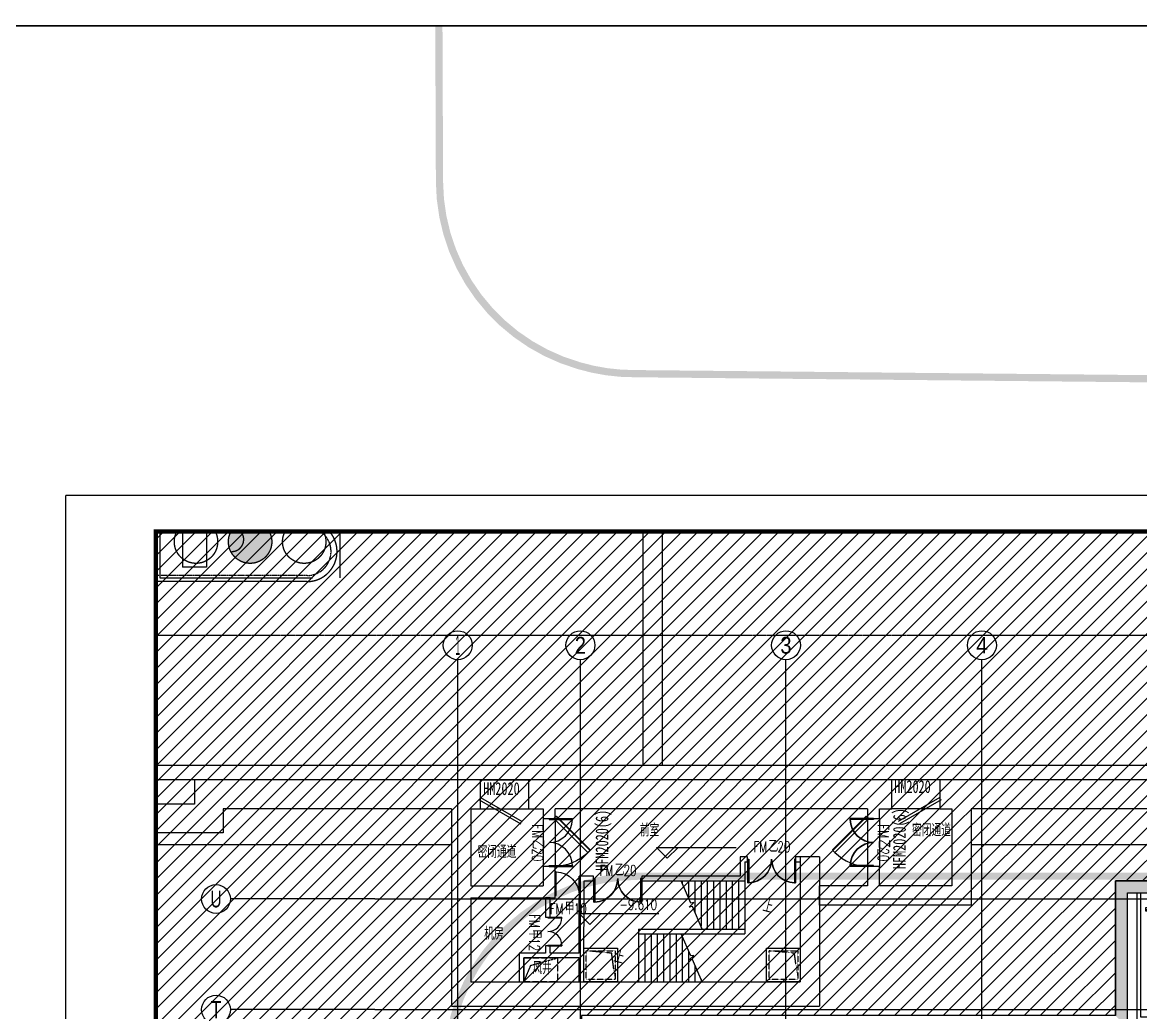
# Model space of a CAD drawing. Extents: x -12047294 to -5625356, y -1456591 to -622873.
# Drawn here: x -5827547 to -5781040, y -664048 to -622873 of the extents above; entities that cross this region are included whole.
import ezdxf
from ezdxf.enums import TextEntityAlignment as Align
from ezdxf.xclip import XClip

# ---------------------------------------------------------------- set-up
doc = ezdxf.new("R2010")
doc.units = 0
doc.header["$LTSCALE"] = 10
doc.header["$MEASUREMENT"] = 0
doc.header["$XCLIPFRAME"] = 2
for name, pattern in [('-2层楼梯$0$__DASH', [0.35, 0.25, -0.1]), ('-2层楼梯$0$DASH', [0.35, 0.25, -0.1]), ('CENTER', [2, 1.25, -0.25, 0.25, -0.25]), ('CONTINOUS', [0]), ('DASH', [0.35, 0.25, -0.1]), ('DASHDOT', [1, 0.5, -0.25, 0, -0.25]), ('DASHED2', [9.525, 6.35, -3.175]), ('DOTE', [2.42, 2, -0.2, 0.02, -0.2])]:
    doc.linetypes.add(name, pattern=pattern)
for name, color, linetype in [('-2层楼梯$0$DIM_ELEV', 3, 'Continuous'), ('-2层楼梯$0$DIM_SYMB', 3, 'Continuous'), ('-2层楼梯$0$F风井', 50, 'Continuous'), ('-2层楼梯$0$PUB_TEXT', 7, 'Continuous'), ('-2层楼梯$0$RFM', 3, 'Continuous'), ('-2层楼梯$0$RFM_TEXT', 7, 'Continuous'), ('-2层楼梯$0$WALL', 4, 'Continuous'), ('-2层楼梯$0$WINDOW', 3, 'Continuous'), ('-2层楼梯$0$WINDOW_TEXT', 7, 'Continuous'), ('-2层楼梯$0$集水井', 5, 'Continuous'), ('A-15-PKNG-普通车位', 162, 'Continuous'), ('A-CENTER-LINE_道路中心线_', 1, 'DOTE'), ('A-COLUMNH', 252, 'Continuous'), ('A-DIMAXIS', 3, 'Continuous'), ('A-STRUCTURE_结构线_', 40, 'CONTINOUS'), ('A-TEXTROOM-报建', 210, 'Continuous'), ('AXIS', 3, 'Continuous'), ('AXIS_TEXT', 7, 'Continuous'), ('A用地红线', 10, 'Continuous'), ('DIM', 1, 'Continuous'), ('DOTE', 9, 'DOTE'), ('f3-负三层隧道', 8, 'Continuous'), ('JXD', 3, 'Continuous'), ('PS-排水', 140, 'Continuous'), ('PUB_HATCH', 252, 'Continuous'), ('STAIR', 5, 'Continuous'), ('WALL-外', 1, 'Continuous'), ('人行道车行道边线', 4, 'Continuous'), ('共享通道', 4, 'Continuous'), ('图框', 7, 'Continuous'), ('新块1$0$COLUMN', 2, 'Continuous'), ('新块1$0$PUB_HATCH', 8, 'Continuous'), ('负三层隧道', 109, 'Continuous')]:
    doc.layers.add(name, color=color, linetype=linetype)
doc.styles.add('-2层楼梯$0$_TCH_DIM', font='SIMPLEX', dxfattribs={"bigfont": 'GBCBIG'})
doc.styles.add('-2层楼梯$0$_TCH_WINDOW', font='SIMPLEX', dxfattribs={"height": 3.5, "bigfont": 'GBCBIG'})
doc.styles.add('-2层楼梯$0$HZ', font='txt.shx', dxfattribs={"width": 0.7, "bigfont": 'hztxt.shx'})
doc.styles.add('-2层楼梯$0$宋体_0_7', font='', dxfattribs={"width": 0.7})
doc.styles.add('_TCH_AXIS', font='tjromand.shx', dxfattribs={"bigfont": 'tjhts.shx'})
doc.styles.add('COMPLEX', font='COMPLEX')
doc.styles.add('TKZ1_tjhts.shx', font='tjromant.shx', dxfattribs={"bigfont": 'tjhts.shx'})
doc.styles.get('-2层楼梯$0$宋体_0_7').set_extended_font_data('SimSun')

# ---------------------------------------------------------------- blocks, each defined once
blk = doc.blocks.new('car-0')
for p, q in [((0, -5300, -100), (0, 0, -100)), ((0, 0, -100), (2400, 0, -100)), ((2400, 0, -100), (2400, -5300, -100)), ((150, 0, -100), (150, -5150, -100)), ((2250, -5150, -100), (2250, 0, -100)), ((360, -750, -100), (360, -600, -100)), ((360, -600, -100), (1025, -600, -100)), ((1025, -700, -100), (360, -700, -100)), ((1025, -750, -100), (360, -750, -100)), ((1025, -600, -100), (1025, -750, -100)), ((2041, -600, -100), (1376, -600, -100)), ((1376, -600, -100), (1376, -750, -100)), ((1376, -700, -100), (2041, -700, -100)), ((1376, -750, -100), (2041, -750, -100)), ((2041, -750, -100), (2041, -600, -100)), ((875, -5000, -100), (875, -5300, -100)), ((1525, -5000, -100), (875, -5000, -100)), ((1525, -5300, -100), (1525, -5000, -100)), ((2400, -5300, -100), (0, -5300, -100)), ((150, -5150, -100), (775, -5150, -100)), ((775, -5150, -100), (775, -5300, -100)), ((875, -5300, -100), (1525, -5300, -100)), ((1625, -5300, -100), (1625, -5150, -100)), ((1625, -5150, -100), (2250, -5150, -100))]:
    blk.add_line(p, q)
blk = doc.blocks.new('dFASDWA$Wfdf3')
at = {"layer": 'A-15-PKNG-普通车位'}
blk.add_blockref('car-0', (2106511, 76300, 100), dxfattribs=at)
blk = doc.blocks.new('fdfADQW$#fdF3R')
at = {"layer": 'A-COLUMNH'}
blk.add_hatch(color=256, dxfattribs=at).paths.add_polyline_path([(10143156, -2079809), (10143656, -2080309), (10143656, -2074709), (10143156, -2074209)])
at = {"layer": 'PUB_HATCH'}
blk.add_hatch(color=256, dxfattribs=at).paths.add_polyline_path([(10143156, -2074209), (10143656, -2074709), (10182015, -2074709), (10182091, -2074209)])
at = {"layer": 'WALL-外'}
for p, q in [((10143156, -2074209), (10182091, -2074209)), ((10143156, -2079809), (10143156, -2074209)), ((10143656, -2074709), (10182015, -2074709)), ((10143656, -2080309), (10143656, -2074709))]:
    blk.add_line(p, q, dxfattribs=at)
blk = doc.blocks.new('-2层楼梯$0$$DORLIB2D$00000182')
at = {"color": 0}
for p, q in [((-0.527, 0.113), (0.339, 0.613)), ((-0.5, 0.067), (0.366, 0.567))]:
    blk.add_line(p, q, dxfattribs=at)
blk = doc.blocks.new('-2层楼梯$0$$DORLIB2D$00000084')
for p, q in [((-0.207, 0.807), (-0.16, 0.854)), ((0.5, 0.1), (-0.207, 0.807)), ((0.5, 0.1), (0.547, 0.147))]:
    blk.add_line(p, q)
at = {"const_width": 0.0333}
blk.add_lwpolyline([(0.547, 0.147), (-0.16, 0.854)], dxfattribs=at)
blk.add_arc((0.5, 0.1), 1, 135, 180)
blk = doc.blocks.new('-2层楼梯$0$集水井2')
at = {"layer": '-2层楼梯$0$集水井'}
blk.add_lwpolyline([(1257447, 448807), (1257447, 447407), (1258847, 447407), (1258847, 448807)], close=True, dxfattribs=at)
at = {"layer": '-2层楼梯$0$集水井', "linetype": '-2层楼梯$0$DASH'}
for points in [[(1257547, 448707), (1257547, 447507), (1258747, 447507), (1258747, 448707), (1257547, 448707)], [(1257547, 447507), (1257692, 448603), (1258747, 448707)]]:
    blk.add_lwpolyline(points, dxfattribs=at)
blk = doc.blocks.new('-2层楼梯$0$$DORLIB2D$00000002')
for p, q in [((-0.5, 0), (-0.5, 0.4875)), ((-0.475, 0.4875), (-0.5, 0.4875)), ((-0.475, 0), (-0.475, 0.4875)), ((0.475, 0), (0.475, 0.4875)), ((0.475, 0.4875), (0.5, 0.4875)), ((0.5, 0), (0.5, 0.4875)), ((-0.5, 0), (-0.475, 0)), ((0.5, 0), (0.475, 0))]:
    blk.add_line(p, q)
for centre, start, end in [((-0.4875, 0), 0, 88.53072), ((0.4875, 0), 91.46928, 180)]:
    blk.add_arc(centre, 0.4875, start, end)
blk = doc.blocks.new('CT1_8')
at = {"layer": 'f3-负三层隧道', "linetype": 'DASHED2', "ltscale": 0.1}
blk.add_lwpolyline([(-4.006, -0.515), (3.256, -2.389), (4.006, 0.515), (-3.256, 2.389)], close=True, dxfattribs=at)
for centre in [(-2.179, 0.562), (2.179, -0.562)]:
    blk.add_circle(centre, 0.9, dxfattribs=at)
blk = doc.blocks.new('新块1$0$_YZH')
blk.add_circle((0, 0), 0.5)
at = {"layer": '新块1$0$PUB_HATCH', "const_width": 0.5}
blk.add_lwpolyline([(-0.25, 0, 1), (0.25, 0, 1)], format="xyb", close=True, dxfattribs=at)
blk = doc.blocks.new('-2层楼梯$0$$DORLIB2D$00000001')
for p, q in [((0.45, 0.975), (0.5, 0.975)), ((0.45, 0), (0.45, 0.975)), ((0.5, 0), (0.5, 0.975)), ((0.5, 0), (0.45, 0))]:
    blk.add_line(p, q)
blk.add_arc((0.475, 0), 0.975, 91.4693, 180)
blk = doc.blocks.new('FDFe23wdwd3234')
at = {"layer": '-2层楼梯$0$DIM_ELEV', "color": 156}
for p, q in [((-10838.904, 95744.731), (-11288.904, 96194.731)), ((-11288.904, 96194.731), (-7975.404, 96194.731)), ((-10838.904, 95744.731), (-10388.904, 96194.731)), ((-14055.396, 92992.548), (-14505.396, 93442.548)), ((-14505.396, 93442.548), (-11191.896, 93442.548)), ((-14055.396, 92992.547), (-14505.396, 93442.547)), ((-14505.396, 93442.547), (-11191.896, 93442.547)), ((-14055.396, 92992.548), (-13605.396, 93442.548)), ((-14055.396, 92992.547), (-13605.396, 93442.547))]:
    blk.add_line(p, q, dxfattribs=at)
at = {"layer": '-2层楼梯$0$DIM_SYMB', "color": 156}
for points in [[(-6995.625, 93799.361, 0, 0, 0), (-8963.162, 93799.361, 120, 0, 0), (-9413.162, 93799.361, 0, 0, 0)], [(-6995.625, 93799.361, 0, 0, 0), (-8963.162, 93799.361, 120, 0, 0), (-9413.162, 93799.361, 0, 0, 0)], [(-12513.162, 91599.361, 0, 0, 0), (-10983.161, 91599.361, 120, 0, 0), (-10533.161, 91599.361, 0, 0, 0)], [(-12513.162, 91599.361, 0, 0, 0), (-10983.162, 91599.361, 120, 0, 0), (-10533.162, 91599.361, 0, 0, 0)]]:
    blk.add_lwpolyline(points, format="xyseb", dxfattribs=at)
at = {"layer": '-2层楼梯$0$F风井', "color": 156, "linetype": '-2层楼梯$0$__DASH'}
for points in [[(-16800.989, 90599.198), (-16800.989, 91599.198), (-15400.4, 91598.852), (-15401.76, 90599.529)], [(-16800.989, 90599.198), (-16800.989, 91599.198), (-15400.401, 91598.852), (-15401.76, 90599.529)]]:
    blk.add_lwpolyline(points, close=True, dxfattribs=at)
for points in [[(-16800.989, 90599.198), (-16508.681, 91291.519), (-15400.4, 91598.852)], [(-16800.989, 90599.198), (-16508.681, 91291.52), (-15400.401, 91598.852)]]:
    blk.add_lwpolyline(points, dxfattribs=at)
at = {"layer": '-2层楼梯$0$RFM', "color": 156}
for p, q in [((-18603.089, 98999.637), (-16603.089, 98999.64)), ((-18603.088, 98999.638), (-16603.088, 98999.64)), ((497.647, 98999.655), (-1502.353, 98999.657)), ((497.647, 98999.655), (-1502.353, 98999.657)), ((-18603.087, 97799.637), (-16603.087, 97799.64)), ((-18603.087, 97799.638), (-16603.087, 97799.64)), ((497.646, 97799.655), (-1502.354, 97799.657)), ((497.646, 97799.655), (-1502.354, 97799.657)), ((-16003.087, 97399.672), (-16003.087, 95399.672)), ((-16003.087, 97399.671), (-16003.087, 95399.671)), ((-15503.087, 97399.672), (-15503.087, 95399.672)), ((-15503.087, 97399.671), (-15503.087, 95399.671)), ((-2503.553, 97399.658), (-2503.553, 95399.658)), ((-2503.553, 97399.658), (-2503.553, 95399.658)), ((-2003.553, 97399.658), (-2003.553, 95399.658)), ((-2003.553, 97399.658), (-2003.553, 95399.658))]:
    blk.add_line(p, q, dxfattribs=at)
at = {"layer": '-2层楼梯$0$WALL', "color": 156}
for p, q in [((-18603.087, 97799.637), (-18603.089, 98999.637)), ((-18603.087, 97799.638), (-18603.088, 98999.638)), ((-16603.088, 98999.64), (-16603.087, 97799.64)), ((-16603.088, 98999.64), (-16603.087, 97799.64)), ((-1502.354, 97799.657), (-1502.353, 98999.657)), ((-1502.354, 97799.657), (-1502.353, 98999.657)), ((497.647, 98999.655), (497.646, 97799.655)), ((497.647, 98999.655), (497.646, 97799.655)), ((-19803.082, 97799.64), (-19803.088, 89599.389)), ((-19803.082, 97799.64), (-19803.088, 89599.39)), ((-19803.087, 97799.637), (-19803.087, 94099.637)), ((-19803.087, 97799.636), (-19803.087, 94099.636)), ((-19003.087, 97799.638), (-19003.087, 94599.638)), ((-19003.087, 97799.638), (-18603.087, 97799.638)), ((-19003.087, 97799.637), (-19003.087, 94599.637)), ((-19003.087, 97799.637), (-18603.087, 97799.637)), ((-19003.082, 97799.64), (-19003.084, 94599.638)), ((-19003.082, 97799.639), (-19003.084, 94599.637)), ((-16603.087, 97799.64), (-16003.087, 97799.641)), ((-16603.087, 97799.64), (-16003.087, 97799.64)), ((-16003.087, 97799.641), (-16003.087, 97399.672)), ((-16003.087, 97799.64), (-16003.087, 97399.671)), ((-2503.553, 97799.655), (-15503.087, 97799.669)), ((-15503.087, 97399.672), (-15503.087, 97799.669)), ((-15503.087, 97399.671), (-15503.087, 97799.668)), ((-2503.553, 97799.655), (-15503.087, 97799.668)), ((-2503.553, 97799.655), (-2503.553, 97399.658)), ((-2503.553, 97799.655), (-2503.553, 97399.658)), ((-2003.553, 97799.657), (-1502.354, 97799.657)), ((-2003.553, 97399.658), (-2003.553, 97799.657)), ((-2003.553, 97399.658), (-2003.553, 97799.657)), ((-2003.553, 97799.657), (-1502.354, 97799.657)), ((497.646, 97799.655), (996.447, 97799.654)), ((497.646, 97799.655), (996.447, 97799.654)), ((996.447, 97799.654), (996.447, 94599.654)), ((996.447, 97799.654), (996.447, 94599.654)), ((1796.447, 97799.654), (1796.447, 93799.654)), ((1796.447, 97799.654), (1796.447, 93799.654)), ((-16003.087, 97399.672), (-15503.087, 97399.672)), ((-16003.087, 97399.671), (-15503.087, 97399.671)), ((-2503.553, 97399.658), (-2003.553, 97399.658)), ((-2503.553, 97399.658), (-2003.553, 97399.658)), ((-15503.087, 95399.672), (-16003.087, 95399.672)), ((-16003.087, 95399.672), (-16003.087, 94599.641)), ((-15503.087, 95399.671), (-16003.087, 95399.671)), ((-16003.087, 95399.671), (-16003.087, 94599.64)), ((-15503.087, 94099.641), (-15503.087, 95399.672)), ((-15503.087, 94099.641), (-15503.087, 95399.671)), ((-7810.551, 95799.659), (-7810.552, 94999.361)), ((-7810.551, 95799.659), (-7810.552, 94999.361)), ((-7499.342, 95799.659), (-7810.551, 95799.659)), ((-7499.342, 95799.659), (-7810.551, 95799.659)), ((-7610.551, 95599.659), (-7610.552, 94799.361)), ((-7610.551, 95599.659), (-7610.552, 94799.361)), ((-7610.551, 95599.659), (-7499.342, 95599.659)), ((-7610.551, 95599.659), (-7499.342, 95599.659)), ((-7499.342, 95599.659), (-7499.342, 95799.659)), ((-7499.342, 95599.659), (-7499.342, 95799.659)), ((-5303.069, 95799.659), (-5499.342, 95799.659)), ((-5499.342, 95799.659), (-5499.342, 95599.659)), ((-5303.069, 95799.659), (-5499.342, 95799.659)), ((-5499.342, 95799.659), (-5499.342, 95599.659)), ((-5499.342, 95599.659), (-5303.069, 95599.659)), ((-5499.342, 95599.659), (-5303.069, 95599.659)), ((-5303.069, 95799.659), (-5303.069, 95699.659)), ((-4503.069, 95799.659), (-5303.069, 95799.659)), ((-5303.069, 95799.659), (-5303.069, 95699.659)), ((-4503.069, 95799.659), (-5303.069, 95799.659)), ((-5303.069, 95699.659), (-5303.066, 90599.361)), ((-5303.069, 95699.659), (-5303.066, 90599.361)), ((-4503.069, 95799.659), (-4503.069, 95699.659)), ((-4503.069, 95799.659), (-4503.069, 95699.659)), ((-4503.069, 95699.659), (-4503.066, 89599.389)), ((-4503.069, 95699.659), (-4503.066, 89599.39)), ((-2003.553, 95399.658), (-2503.553, 95399.658)), ((-2503.553, 95399.658), (-2503.553, 94599.655)), ((-2003.553, 95399.658), (-2503.553, 95399.658)), ((-2503.553, 95399.658), (-2503.553, 94599.656)), ((-2003.553, 94599.655), (-2003.553, 95399.658)), ((-2003.553, 94599.655), (-2003.553, 95399.658)), ((-14498.929, 94299.642), (-14498.549, 94999.361)), ((-14498.929, 94299.643), (-14498.549, 94999.361)), ((-13899.33, 94999.361), (-14498.549, 94999.361)), ((-13899.33, 94999.361), (-14498.549, 94999.361)), ((-13899.33, 94799.361), (-13899.33, 94999.361)), ((-13899.33, 94799.361), (-13899.33, 94999.361)), ((-7810.552, 94999.361), (-11899.33, 94999.361)), ((-11899.33, 94999.361), (-11899.33, 94799.361)), ((-7810.552, 94999.361), (-11899.33, 94999.361)), ((-11899.33, 94999.361), (-11899.33, 94799.361)), ((-19003.087, 94599.638), (-16003.087, 94599.641)), ((-19003.087, 94599.637), (-16003.087, 94599.64)), ((-14298.983, 94199.588), (-14298.658, 94799.361)), ((-14298.983, 94199.589), (-14298.658, 94799.361)), ((-14298.658, 94799.361), (-13899.33, 94799.361)), ((-14298.658, 94799.361), (-13899.33, 94799.361)), ((-11899.33, 94799.361), (-7610.552, 94799.361)), ((-11899.33, 94799.361), (-7610.552, 94799.361)), ((-2503.553, 94599.656), (-4503.073, 94599.657)), ((-4503.073, 93799.657), (-4503.073, 94599.657)), ((-2503.553, 94599.655), (-4503.073, 94599.656)), ((-4503.073, 93799.656), (-4503.073, 94599.656)), ((996.447, 94599.654), (-2003.553, 94599.655)), ((996.447, 94599.654), (-2003.553, 94599.655)), ((-19003.085, 94099.638), (-19003.087, 90599.39)), ((-19003.085, 94099.637), (-19003.087, 90599.389)), ((-19003.085, 94099.637), (-15503.087, 94099.641)), ((-19003.085, 94099.638), (-15503.087, 94099.641)), ((-15900.013, 94099.643), (-15900.013, 93299.375)), ((-15700.013, 94099.643), (-15900.013, 94099.643)), ((-15900.013, 94099.642), (-15900.013, 93299.375)), ((-15700.013, 94099.642), (-15900.013, 94099.642)), ((-15803.083, 94099.643), (-15501.06, 94099.643)), ((-15803.083, 94099.642), (-15501.06, 94099.642)), ((-15700.013, 93299.375), (-15700.013, 94099.643)), ((-15700.013, 93299.375), (-15700.013, 94099.642)), ((-15501.06, 94099.643), (-15501.06, 94299.643)), ((-15501.06, 94099.642), (-15501.06, 94299.642)), ((-14498.929, 94299.643), (-14501.06, 94299.643)), ((-14501.06, 94299.643), (-14501.06, 94099.643)), ((-14498.929, 94299.642), (-14501.06, 94299.642)), ((-14501.06, 94299.642), (-14501.06, 94099.642)), ((-14501.06, 94099.643), (-14499.037, 94099.643)), ((-14501.06, 94099.642), (-14499.037, 94099.642)), ((-14500.284, 91798.809), (-14499.037, 94099.643)), ((-14500.284, 91798.809), (-14499.037, 94099.642)), ((-14300.393, 91598.755), (-14298.983, 94199.589)), ((-14300.393, 91598.755), (-14298.983, 94199.588)), ((-2503.554, 93799.656), (-4503.073, 93799.657)), ((-2503.554, 93799.655), (-4503.073, 93799.656)), ((1796.447, 93799.654), (-2503.553, 93799.656)), ((1796.447, 93799.654), (-2503.553, 93799.655)), ((-15900.013, 93299.375), (-15700.013, 93299.375)), ((-15900.013, 93299.375), (-15700.013, 93299.375)), ((-12030.453, 92799.105), (-12030.552, 92599.105)), ((-12030.453, 92799.105), (-12030.552, 92599.106)), ((-12030.552, 92599.106), (-7610.552, 92596.922)), ((-12030.552, 92599.105), (-7610.552, 92596.922)), ((-12030.453, 92799.105), (-7610.453, 92796.922)), ((-12030.453, 92799.105), (-7610.453, 92796.922)), ((-7610.453, 92796.922), (-7610.552, 92596.922)), ((-7610.453, 92796.922), (-7610.552, 92596.922)), ((-15700.013, 92099.375), (-15900.013, 92099.375)), ((-15900.013, 92099.375), (-15900.013, 91798.809)), ((-15700.013, 92099.375), (-15900.013, 92099.375)), ((-15900.013, 92099.375), (-15900.013, 91798.809)), ((-15700.013, 91798.809), (-15700.013, 92099.375)), ((-15700.013, 91798.809), (-15700.013, 92099.375)), ((-17000.989, 91798.809), (-17000.989, 90599.389)), ((-15900.013, 91798.809), (-17000.989, 91798.809)), ((-17000.989, 91798.809), (-17000.989, 90599.39)), ((-15900.013, 91798.809), (-17000.989, 91798.809)), ((-14500.284, 91798.809), (-15700.013, 91798.809)), ((-14500.284, 91798.809), (-15700.013, 91798.809)), ((-16800.989, 90599.198), (-16800.989, 91598.809)), ((-16800.989, 91598.809), (-16800.989, 90599.389)), ((-15700.013, 91598.809), (-16800.989, 91598.809)), ((-16800.989, 90599.198), (-16800.989, 91598.809)), ((-16800.989, 91598.809), (-16800.989, 90599.39)), ((-15700.013, 91598.809), (-16800.989, 91598.809)), ((-14500.393, 91598.809), (-15700.013, 91598.809)), ((-14500.393, 91598.809), (-15700.013, 91598.809)), ((-14500.935, 90599.361), (-14500.393, 91598.809)), ((-14500.934, 90599.361), (-14500.393, 91598.809)), ((-14300.935, 90599.361), (-14300.393, 91598.755)), ((-14300.934, 90599.361), (-14300.393, 91598.755)), ((-19003.087, 90599.39), (-16800.989, 90599.39)), ((-19003.087, 90599.389), (-16800.989, 90599.389)), ((-16800.989, 90599.39), (-5303.066, 90599.39)), ((-16800.989, 90599.389), (-5303.066, 90599.389)), ((-14700.989, 90599.361), (-14500.934, 90599.361)), ((-14700.989, 90599.361), (-14500.935, 90599.361)), ((-14300.935, 90599.361), (-5303.066, 90599.361)), ((-14300.934, 90599.361), (-5303.066, 90599.361)), ((-19803.088, 89599.39), (-16800.989, 89599.39)), ((-19803.088, 89599.389), (-16800.989, 89599.389)), ((-16800.989, 89599.39), (-4503.066, 89599.39)), ((-16800.989, 89599.389), (-4503.066, 89599.389))]:
    blk.add_line(p, q, dxfattribs=at)
at = {"color": 156}
for p, q in [((-18656.421, 98173.929), (-16924.369, 97173.93)), ((-18603.088, 98266.305), (-16871.036, 97266.307)), ((497.647, 98266.322), (-1234.405, 97266.323)), ((550.98, 98173.946), (-1181.072, 97173.947)), ((-15753.083, 97399.674), (-14778.083, 97399.674)), ((-15753.083, 97399.674), (-15753.083, 97349.674)), ((-15753.083, 97349.674), (-14778.083, 97349.674)), ((-15553.087, 97399.672), (-15458.806, 97493.953)), ((-15553.087, 97399.672), (-14138.874, 95985.459)), ((-15458.806, 97493.953), (-14044.593, 96079.739)), ((-14778.083, 97349.674), (-14778.083, 97399.674)), ((-2547.834, 97493.939), (-3962.048, 96079.725)), ((-2453.553, 97399.658), (-3867.767, 95985.444)), ((-2253.549, 97399.66), (-3228.549, 97399.66)), ((-3228.549, 97349.66), (-3228.549, 97399.66)), ((-2253.549, 97349.66), (-3228.549, 97349.66)), ((-2453.553, 97399.658), (-2547.834, 97493.939)), ((-2253.549, 97399.66), (-2253.549, 97349.66)), ((-14138.874, 95985.459), (-14044.593, 96079.739)), ((-3867.767, 95985.444), (-3962.048, 96079.725)), ((-15753.083, 95449.674), (-14778.083, 95449.674)), ((-15753.083, 95399.674), (-15753.083, 95449.674)), ((-15753.083, 95399.674), (-14778.083, 95399.674)), ((-14778.083, 95449.674), (-14778.083, 95399.674)), ((-7499.342, 95699.659), (-7499.342, 94724.659)), ((-7499.342, 95699.659), (-7449.342, 95699.659)), ((-7449.342, 95699.659), (-7449.342, 94724.659)), ((-5549.342, 95699.659), (-5549.342, 94724.659)), ((-5499.342, 95699.659), (-5549.342, 95699.659)), ((-5499.342, 95699.659), (-5499.342, 94724.659)), ((-2253.549, 95449.66), (-3228.549, 95449.66)), ((-3228.549, 95449.66), (-3228.549, 95399.66)), ((-2253.549, 95399.66), (-3228.549, 95399.66)), ((-2253.549, 95399.66), (-2253.549, 95449.66)), ((-7449.342, 94724.659), (-7499.342, 94724.659)), ((-5549.342, 94724.659), (-5499.342, 94724.659)), ((-15800.013, 93299.375), (-15215.013, 93299.375)), ((-15800.013, 93299.375), (-15800.013, 93269.375)), ((-15800.013, 93269.375), (-15215.013, 93269.375)), ((-15215.013, 93269.375), (-15215.013, 93299.375)), ((-15800.013, 92129.375), (-15215.013, 92129.375)), ((-15800.013, 92099.375), (-15800.013, 92129.375)), ((-15800.013, 92099.375), (-15215.013, 92099.375)), ((-15215.013, 92129.375), (-15215.013, 92099.375))]:
    blk.add_line(p, q, dxfattribs=at)
at = {"color": 156, "extrusion": (0, 0, -1)}
for p, q in [((-15451.06, 95174.643), (-15501.06, 95174.643)), ((-15501.06, 94199.643), (-15501.06, 95174.643)), ((-15451.06, 94199.643), (-15451.06, 95174.643)), ((-13899.33, 94899.361), (-13899.33, 93924.361)), ((-13899.33, 94899.361), (-13849.33, 94899.361)), ((-13849.33, 94899.361), (-13849.33, 93924.361)), ((-11949.33, 94899.361), (-11949.33, 93924.361)), ((-11899.33, 94899.361), (-11949.33, 94899.361)), ((-11899.33, 94899.361), (-11899.33, 93924.361)), ((-15501.06, 94199.643), (-15451.06, 94199.643)), ((-13849.33, 93924.361), (-13899.33, 93924.361)), ((-11949.33, 93924.361), (-11899.33, 93924.361))]:
    blk.add_line(p, q, dxfattribs=at)
at = {"color": 156}
for centre, radius, start, end in [((-15753.083, 97374.674), 975, 270, 358.5307163), ((-2253.549, 97374.66), 975, 181.4692839, 270), ((-15753.083, 95424.674), 975, 1.4692834, 90), ((-2253.549, 95424.66), 975, 90, 178.5307167), ((-7474.342, 95699.659), 975, 271.4692837, 0.0000005), ((-5524.342, 95699.659), 975, 180.0000004, 268.5307171), ((-15800.013, 93284.375), 585, 270, 358.5307167), ((-15800.013, 92114.375), 585, 1.4692839, 90)]:
    blk.add_arc(centre, radius, start, end, dxfattribs=at)
at = {"color": 156, "extrusion": (0, 0, -1)}
for centre, start, end in [((15476.06, 94199.643), 91.4692829, 179.9999992), ((13874.33, 94899.361), 179.9999997, 268.5307163), ((11924.33, 94899.361), 271.4692829, 359.9999997)]:
    blk.add_arc(centre, 975, start, end, dxfattribs=at)
blk.add_ellipse((-15553.087, 97399.672), major_axis=(-1414.214, 1414.214), ratio=1, start_param=3.141592616, end_param=3.92699078, dxfattribs=at)
at = {"color": 156}
blk.add_ellipse((-2453.553, 97399.658), major_axis=(1414.214, 1414.214), ratio=1, start_param=3.141592616, end_param=3.92699078, dxfattribs=at)
at = {"layer": 'A-CENTER-LINE_道路中心线_', "color": 156, "ltscale": 5}
blk.add_line((29591.084, 104999.847), (-37430.166, 104999.847), dxfattribs=at)
at = {"layer": 'A-STRUCTURE_结构线_', "color": 156}
blk.add_lwpolyline([(29590.092, 98999.847), (-37430.166, 98999.847)], dxfattribs=at)
at = {"layer": 'AXIS', "color": 156, "linetype": 'CENTER', "ltscale": 0.1}
blk.add_line((29591.122, 104999.878), (-60901.965, 104999.875), dxfattribs=at)
at = {"layer": 'JXD', "color": 156}
for points in [[(29592.081, 110749.877), (-10750.682, 110749.877, -0.001207735), (-10850.682, 110750.119, -0.079943494)], [(29592.08, 110749.878), (-10750.682, 110749.877, -0.001207735), (-10850.682, 110750.118, -0.079943494)]]:
    blk.add_lwpolyline(points, format="xyb", dxfattribs=at)
at = {"layer": 'PS-排水', "color": 156, "linetype": 'DASHED2', "ltscale": 0.1}
for p, q in [((-11850.682, 110950.121), (-11850.682, 99599.877)), ((-11050.682, 110950.121), (-11050.682, 99599.877))]:
    blk.add_line(p, q, dxfattribs=at)
at = {"layer": 'PS-排水', "color": 156}
for points in [[(29590.131, 99599.877), (-95652.02, 99599.877)], [(29590.131, 99599.878), (-60901.965, 99599.875)]]:
    blk.add_lwpolyline(points, dxfattribs=at)
at = {"layer": 'STAIR', "color": 156}
for p, q in [((-10262.663, 94799.603), (-7610.663, 94799.603)), ((-10262.663, 94799.603), (-7610.663, 94799.603)), ((-9856.982, 93881.772), (-10262.663, 94799.603)), ((-9856.982, 93881.772), (-10262.663, 94799.603)), ((-10210.663, 94799.603), (-10210.663, 94681.956)), ((-10210.663, 94799.603), (-10210.663, 94681.956)), ((-9950.663, 94799.603), (-9950.663, 94093.721)), ((-9950.663, 94799.603), (-9950.663, 94093.721)), ((-9690.663, 94799.603), (-9690.663, 93505.485)), ((-9690.663, 94799.603), (-9690.663, 93505.486)), ((-9430.663, 94799.603), (-9430.663, 92917.25)), ((-9430.663, 94799.603), (-9430.663, 92917.251)), ((-9170.663, 94799.603), (-9170.663, 92799.604)), ((-9170.663, 94799.603), (-9170.663, 92799.603)), ((-8910.663, 94799.603), (-8910.663, 92799.604)), ((-8910.663, 94799.603), (-8910.663, 92799.603)), ((-8650.663, 94799.603), (-8650.663, 92799.604)), ((-8650.663, 94799.603), (-8650.663, 92799.603)), ((-8390.663, 94799.603), (-8390.663, 92799.604)), ((-8390.663, 94799.603), (-8390.663, 92799.603)), ((-8130.663, 94799.603), (-8130.663, 92799.604)), ((-8130.663, 94799.603), (-8130.663, 92799.603)), ((-7870.663, 94799.603), (-7870.663, 92799.604)), ((-7870.663, 94799.603), (-7870.663, 92799.603)), ((-7610.663, 94799.603), (-7610.663, 92799.604)), ((-7610.663, 94799.603), (-7610.663, 92799.603)), ((-9925.807, 93714.928), (-9731.821, 93901.25)), ((-9925.807, 93714.929), (-9731.821, 93901.25)), ((-9792.412, 93735.687), (-9925.807, 93714.928)), ((-9792.412, 93735.687), (-9925.807, 93714.929)), ((-9731.821, 93901.25), (-9856.982, 93881.772)), ((-9731.821, 93901.25), (-9856.982, 93881.772)), ((-9378.663, 92799.603), (-9792.412, 93735.687)), ((-9378.663, 92799.604), (-9792.412, 93735.687)), ((-12030.663, 92599.603), (-10262.663, 92599.603)), ((-12030.663, 92599.603), (-12030.663, 90599.603)), ((-12030.663, 92599.603), (-10262.663, 92599.603)), ((-12030.663, 92599.603), (-12030.663, 90599.603)), ((-11770.663, 92599.603), (-11770.663, 90599.603)), ((-11770.663, 92599.603), (-11770.663, 90599.603)), ((-11510.663, 92599.603), (-11510.663, 90599.603)), ((-11510.663, 92599.603), (-11510.663, 90599.603)), ((-11250.663, 92599.603), (-11250.663, 90599.603)), ((-11250.663, 92599.603), (-11250.663, 90599.603)), ((-10990.663, 92599.603), (-10990.663, 90599.603)), ((-10990.663, 92599.603), (-10990.663, 90599.603)), ((-10730.663, 92599.603), (-10730.663, 90599.603)), ((-10730.663, 92599.603), (-10730.663, 90599.603)), ((-10470.663, 92599.603), (-10470.663, 90599.603)), ((-10470.663, 92599.603), (-10470.663, 90599.603)), ((-9856.982, 91681.772), (-10262.663, 92599.603)), ((-9856.982, 91681.772), (-10262.663, 92599.603)), ((-9378.663, 92799.604), (-7610.663, 92799.604)), ((-9378.663, 92799.603), (-7610.663, 92799.603)), ((-10210.663, 92481.956), (-10210.663, 90599.603)), ((-10210.663, 92481.956), (-10210.663, 90599.603)), ((-9950.663, 91893.721), (-9950.663, 90599.603)), ((-9950.663, 91893.721), (-9950.663, 90599.603)), ((-9925.807, 91514.928), (-9731.821, 91701.25)), ((-9925.807, 91514.929), (-9731.821, 91701.25)), ((-9731.821, 91701.25), (-9856.982, 91681.772)), ((-9731.821, 91701.25), (-9856.982, 91681.772)), ((-9792.412, 91535.687), (-9925.807, 91514.928)), ((-9792.412, 91535.687), (-9925.807, 91514.929)), ((-9378.663, 90599.603), (-9792.412, 91535.687)), ((-9378.663, 90599.603), (-9792.412, 91535.687)), ((-9690.663, 91305.486), (-9690.663, 90599.603)), ((-9690.663, 91305.485), (-9690.663, 90599.603)), ((-9430.663, 90717.251), (-9430.663, 90599.603)), ((-9430.663, 90717.25), (-9430.663, 90599.603)), ((-12030.663, 90599.603), (-9378.663, 90599.603)), ((-12030.663, 90599.603), (-9378.663, 90599.603))]:
    blk.add_line(p, q, dxfattribs=at)
at = {"layer": '人行道车行道边线', "color": 156}
for p, q in [((-25819.233, 107249.876), (-44182.132, 107249.876)), ((-25819.232, 107249.877), (-44182.131, 107249.877))]:
    blk.add_line(p, q, dxfattribs=at)
for centre, start, end in [((-25819.233, 108499.876), 270.0000021, 56.8866303), ((-25819.232, 108499.877), 270, 56.8866284)]:
    blk.add_arc(centre, 1250, start, end, dxfattribs=at)
at = {"layer": '共享通道', "color": 156}
for p, q in [((-30500.848, 98999.877), (-30500.848, 97999.889)), ((-30500.848, 98999.876), (-30500.848, 97999.887)), ((-30500.848, 97999.889), (-37000.848, 97999.889)), ((-30500.848, 97999.887), (-37000.848, 97999.887)), ((-29300.848, 97799.877), (-29300.848, 96799.889)), ((-29300.848, 97799.876), (-29300.848, 96799.887)), ((-29300.848, 96799.889), (-38200.848, 96799.889)), ((-29300.848, 96799.887), (-38200.848, 96799.887))]:
    blk.add_line(p, q, dxfattribs=at)
for points in [[(29590.131, 98999.878), (-30500.848, 98999.876)], [(29590.131, 98999.877), (-30500.848, 98999.877)], [(-19803.203, 97799.877), (-29300.848, 97799.876)], [(-19803.203, 97799.877), (-29300.848, 97799.877)], [(29589.931, 97799.879), (1796.447, 97799.877)], [(29589.931, 97799.877), (1796.447, 97799.877)], [(-19803.203, 96299.877), (-50517.118, 96299.875)], [(-19803.203, 96299.877), (-50517.118, 96299.877)], [(29589.931, 96299.877), (1796.447, 96299.877)]]:
    blk.add_lwpolyline(points, dxfattribs=at)
blk.add_arc((-28949.789, 108999.876), 500, 270.0000021, 50.9700265, dxfattribs=at)
at = {"layer": '负三层隧道', "color": 156}
for p, q in [((-31000.848, 109875.526), (-31000.848, 107854.326)), ((-31000.848, 109875.525), (-31000.848, 107854.325)), ((-30000.848, 109490.915), (-30000.848, 107854.326)), ((-30000.848, 109490.914), (-30000.848, 107854.325)), ((-30000.848, 107854.326), (-31000.848, 107854.326)), ((-30000.848, 107854.325), (-31000.848, 107854.325))]:
    blk.add_line(p, q, dxfattribs=at)
at = {"layer": '负三层隧道', "color": 156, "linetype": 'DASH', "ltscale": 5}
for p, q in [((-25819.233, 107499.876), (-44182.132, 107499.876)), ((-25819.232, 107499.877), (-44182.131, 107499.877))]:
    blk.add_line(p, q, dxfattribs=at)
for centre, start, end in [((-25819.233, 108499.876), 270.0000021, 56.8866303), ((-25819.232, 108499.877), 270, 56.8866284)]:
    blk.add_arc(centre, 1000, start, end, dxfattribs=at)
at = {"layer": '-2层楼梯$0$RFM', "color": 156}
ref = blk.add_blockref('-2层楼梯$0$$DORLIB2D$00000182', (-17603.088, 98399.638), dxfattribs=dict(at, xscale=-1999.999999999908, yscale=1999.999999999996, zscale=1200, rotation=180.0000598510504))
ref.add_attrib('A', 'HM2020', (-18492.363, 98374.924), dxfattribs={"layer": '-2层楼梯$0$RFM_TEXT', "height": 531.6456, "rotation": 0.0000598, "style": '-2层楼梯$0$宋体_0_7', "width": 0.7})
ref = blk.add_blockref('-2层楼梯$0$$DORLIB2D$00000182', (-502.353, 98399.656), dxfattribs=dict(at, xscale=1999.99999999975, yscale=1999.99999999975, zscale=1200, rotation=179.9999444410027))
ref.add_attrib('A', 'HM2020', (-1396.971, 98457.831), dxfattribs={"layer": '-2层楼梯$0$RFM_TEXT', "height": 531.6456, "rotation": 359.9999445, "style": '-2层楼梯$0$宋体_0_7', "width": 0.7})
ref = blk.add_blockref('-2层楼梯$0$$DORLIB2D$00000084', (-15753.087, 96399.671), dxfattribs=dict(at, xscale=-2000.000000000274, yscale=2000.000000000001, zscale=500, rotation=270.0000042922125))
ref.add_attrib('A', 'HFM2020(6)', (-13288.018, 95223.752), dxfattribs={"layer": '-2层楼梯$0$RFM_TEXT', "height": 531.6456, "rotation": 90.0000043, "style": '-2层楼梯$0$宋体_0_7', "width": 0.7})
ref = blk.add_blockref('-2层楼梯$0$$DORLIB2D$00000084', (-2253.553, 96399.658), dxfattribs=dict(at, xscale=1999.999999999843, yscale=1999.999999999843, zscale=500, rotation=90))
ref.add_attrib('A', 'HFM2020(6)', (-916.275, 95291.593), dxfattribs={"layer": '-2层楼梯$0$RFM_TEXT', "height": 531.6456, "rotation": 90, "style": '-2层楼梯$0$宋体_0_7', "width": 0.7})
at = {"layer": '-2层楼梯$0$WINDOW', "color": 156}
for name, p, xscale, yscale, zscale, rotation in [('-2层楼梯$0$$DORLIB2D$00000002', (-15753.083, 96399.673), 2000.000000002142, 2000.000000002142, 2000.000000002142, 270.0000019970229), ('-2层楼梯$0$$DORLIB2D$00000002', (-2253.549, 96399.659), -1999.999999999158, 1999.99999999907, 1999.999999999157, 90.00000243258154), ('-2层楼梯$0$$DORLIB2D$00000002', (-6499.342, 95699.659), -1999.999999999807, 1999.999999999071, 1999.999999999805, 180.0000026148867), ('-2层楼梯$0$$DORLIB2D$00000001', (-15001.06, 94199.642), -1000.000000001593, 1000.000000000931, -1000.000000001593, 2.9510761035e-06), ('-2层楼梯$0$$DORLIB2D$00000002', (-12899.33, 94899.361), 1999.999999997186, 1999.999999997186, -1999.999999997186, 180.0000024537289), ('-2层楼梯$0$$DORLIB2D$00000002', (-15800.013, 92699.375), 1200.000000001246, 1200.000000001246, 1200.000000001246, 270.0000024534712)]:
    blk.add_blockref(name, p, dxfattribs=dict(at, xscale=xscale, yscale=yscale, zscale=zscale, rotation=rotation))
at = {"layer": '-2层楼梯$0$集水井', "color": 156, "xscale": -0.9999999999999996, "rotation": 3.0447986532e-06}
for p in [(1244544.118, -356807.244), (1252144.041, -356807.518)]:
    blk.add_blockref('-2层楼梯$0$集水井2', p, dxfattribs=at)
at = {"layer": 'DIM', "color": 156, "xscale": 1000, "yscale": 1000, "zscale": 1000, "rotation": 14.46969822487214}
blk.add_blockref('CT1_8', (-28185.25, 108904.325), dxfattribs=at)
at = {"layer": '新块1$0$COLUMN', "color": 156, "xscale": 1800.000000010187, "yscale": 1800.000000010187, "zscale": 1800.000000010187, "rotation": 14.46969822487214}
blk.add_blockref('新块1$0$_YZH', (-28185.25, 108904.325), dxfattribs=at)
at = {"layer": '-2层楼梯$0$PUB_TEXT', "color": 156}
for s, height, rotation, style, width, p in [('前室', 525, 0.0000001, '-2层楼梯$0$HZ', 0.7, (-11979.247, 96650.31)), ('密闭通道', 525, 0.0000001, '-2层楼梯$0$HZ', 0.7, (-656.386, 96650.31)), ('密闭通道', 525, 0.0000001, '-2层楼梯$0$HZ', 0.7, (-18725.96, 95753.852)), ('-9.610', 446.25, 0.0000003, '-2层楼梯$0$_TCH_DIM', 0.705882, (-12826.896, 93600.048)), ('机房', 525, 0.0000001, '-2层楼梯$0$HZ', 0.7, (-18449.258, 92355.404)), ('风井', 525, 0.0000001, '-2层楼梯$0$HZ', 0.7, (-16444.465, 90916.018))]:
    blk.add_text(s, height=height, rotation=rotation, dxfattribs=dict(at, style=style, width=width)).set_placement(p)
at = {"layer": '-2层楼梯$0$PUB_TEXT', "color": 156, "style": '-2层楼梯$0$_TCH_DIM'}
for p in [(-6903.715, 93545.188), (-13093.176, 91437.294)]:
    blk.add_text('上', height=506.383, rotation=345.5303038, dxfattribs=at).set_placement(p)
at = {"layer": '-2层楼梯$0$WINDOW_TEXT', "color": 156, "style": '-2层楼梯$0$_TCH_WINDOW', "width": 0.705882}
for s, rotation, p in [('FM', 270.0000019, (-16457.123, 97153.982)), ('FM', 270, (-16457.123, 97153.982)), ('FM', 270.0000023, (-2074.509, 97153.968)), ('FM', 270, (-2074.509, 97153.968)), ('FM', 0.0000026, (-7253.59, 95997.389)), ('FM', 0.0000005, (-7253.59, 95997.389)), ('20', 0.0000026, (-6254.973, 95997.389)), ('20', 0.0000005, (-6254.973, 95997.389)), ('20', 270, (-16457.123, 96155.365)), ('20', 270.0000019, (-16457.123, 96155.364)), ('20', 270.0000023, (-2074.509, 96155.351)), ('20', 270, (-2074.509, 96155.351)), ('FM', 0.0000023, (-13653.578, 95011.861)), ('FM', 0.0000003, (-13653.578, 95011.861)), ('20', 0.0000023, (-12654.961, 95011.861)), ('20', 0.0000003, (-12654.961, 95011.861)), ('FM', 0.000003, (-15725.368, 93417.3)), ('FM', 0.0000009, (-15725.368, 93417.3)), ('10', 0.000003, (-14726.751, 93417.3)), ('10', 0.0000009, (-14726.751, 93417.3)), ('FM', 270, (-16582.356, 93423.684)), ('FM', 270.0000023, (-16582.356, 93423.683)), ('12', 270, (-16582.356, 92425.067)), ('12', 270.0000023, (-16582.356, 92425.066))]:
    blk.add_text(s, height=446.25, rotation=rotation, dxfattribs=at).set_placement(p)
at = {"layer": '-2层楼梯$0$WINDOW_TEXT', "color": 156, "style": '-2层楼梯$0$_TCH_WINDOW'}
for s, rotation, p in [('乙', 270, (-16457.123, 96523.982)), ('乙', 270.0000019, (-16457.123, 96523.982)), ('乙', 0.0000005, (-6623.59, 95997.389)), ('乙', 0.0000026, (-6623.59, 95997.389)), ('乙', 270.0000023, (-2074.509, 96523.968)), ('乙', 270, (-2074.509, 96523.968)), ('乙', 0.0000003, (-13023.578, 95011.861)), ('乙', 0.0000023, (-13023.578, 95011.861)), ('甲', 0.0000009, (-15095.368, 93417.3)), ('甲', 0.000003, (-15095.368, 93417.3)), ('甲', 270, (-16582.356, 92793.684)), ('甲', 270.0000023, (-16582.356, 92793.683))]:
    blk.add_text(s, height=506.383, rotation=rotation, dxfattribs=at).set_placement(p)
blk = doc.blocks.new('2015建筑类图框_A0')
at = {"const_width": 1.2}
blk.add_lwpolyline([(25, 831), (1179, 831), (1179, 10), (25, 10), (25, 831)], close=True, dxfattribs=at)
at = {"layer": '图框'}
for p in [(1189, 841), (0, 0)]:
    blk.add_line(p, (0, 841), dxfattribs=at)
at = {"style": 'TKZ1_tjhts.shx', "flags": 1}
for tag, p in [('CLIENT', (1139, 392.88)), ('PROJETNAME', (1139, 295.72)), ('SHEETTITLE', (1139, 138.31))]:
    blk.add_attdef(tag, text='', height=5, dxfattribs=at).set_placement(p, align=Align.MIDDLE_CENTER)
at = {"style": 'TKZ1_tjhts.shx'}
for tag, height, p in [('SUB-PROJECT', 3.6, (1149, 282)), ('SPRONO', 3, (1168.85, 271.46)), ('DISLIN', 3.6, (1129.11, 125.02)), ('STAGE', 3.6, (1168.85, 124.59)), ('SHENO', 3, (1128.97, 114.1)), ('REV', 3, (1168.42, 115.09))]:
    blk.add_attdef(tag, text='', height=height, dxfattribs=at).set_placement(p, align=Align.MIDDLE_CENTER)
at = {"style": 'TKZ1_tjhts.shx', "width": 0.6}
blk.add_attdef('PRONO', text='', height=3, dxfattribs=at).set_placement((1129.12, 271.77), align=Align.MIDDLE_CENTER)
blk = doc.blocks.new('*U174')
at = {"layer": '图框'}
blk.add_blockref('2015建筑类图框_A0', (0, 0), dxfattribs=at)
blk = doc.blocks.new('_AXISO')
blk.add_circle((0, 0), 0.5)
at = {"layer": 'AXIS_TEXT', "style": 'COMPLEX', "width": 1.041667}
blk.add_attdef('A', text='', height=0.56, dxfattribs=at).set_placement((-0.25, -0.28), (0.25, -0.28), align=Align.FIT)

msp = doc.modelspace()

# ---------------------------------------------------------------- hatches: boundary and pattern name
at = {"layer": 'A-TEXTROOM-报建'}
h = msp.add_hatch(dxfattribs=at)
h.set_pattern_fill('ANSI31', color=156, scale=300)
h.set_pattern_definition([(45, (6459.6, 7e-09), (-336.759605, 336.759605), [])])
edge = h.paths.add_edge_path(flags=16)
edge.add_arc((-5789890.1, -733372.9), 19800.3, 180.00002, 210.33182)
edge.add_line((-5806980, -743372.1), (-5798690.9, -743375))
edge.add_arc((-5798679.1, -768354), 24979, 71.82959, 90.02715, ccw=False)
edge.add_arc((-5798679.1, -768354), 24979, 46.40636, 71.82959, ccw=False)
edge.add_arc((-5761511.4, -729209.4), 29000, 226.55073, 235.72344)
edge.add_line((-5777843.9, -753173), (-5734626.5, -753172.4))
edge.add_line((-5734626.5, -753172.4), (-5734626.6, -742573))
edge.add_line((-5734626.6, -742573), (-5724090.3, -742573.2))
edge.add_line((-5724090.3, -742573.2), (-5724090.3, -706873))
edge.add_line((-5724090.3, -706873), (-5715090.4, -706873))
edge.add_line((-5715090.4, -706873), (-5715090.4, -697848.9))
edge.add_arc((-5806750.6, -701974.8), 91753, 2.577338, 4.963321)
edge.add_arc((-5757072.8, -697881.8), 41908, 5.26452, 17.9861)
edge.add_arc((-5817479.3, -718426.1), 105710, 18.467251, 21.437185)
edge.add_arc((-5747882, -689052.2), 30252, 17.82622, 40.55905)
edge.add_arc((-5746701.1, -686704.3), 27846.7, 38.4683, 72.82075)
edge.add_arc((-5793741.7, -821555.8), 170652.4, 71.1042, 72.756978)
edge.add_line((-5743156, -658573.2), (-5782091.3, -658573.2))
edge.add_line((-5782091.3, -658573.2), (-5782091.3, -664172.9))
edge.add_line((-5782091.3, -664172.9), (-5804290.4, -664172.9))
edge.add_line((-5804290.4, -664172.9), (-5804290.4, -680572.8))
edge.add_line((-5804290.4, -680572.8), (-5809690.4, -680572.8))
edge.add_line((-5809690.4, -680572.8), (-5809690.4, -733372.9))
h.paths.add_polyline_path([(-5821993.3, -644043.7), (-5678940.3, -644043.7), (-5678940.3, -767193.7), (-5821993.3, -767193.7)])

# ---------------------------------------------------------------- linework, layer by layer
at = {"layer": 'A-DIMAXIS'}
for p, q in [((-5809439.7, -655372.8), (-5809439.7, -649372.8)), ((-5804339.7, -655372.8), (-5804339.7, -649372.8)), ((-5795789.7, -655372.8), (-5795789.7, -649372.8)), ((-5787639.7, -655372.8), (-5787639.7, -649372.8)), ((-5812892.3, -659323.4), (-5818892.3, -659323.4)), ((-5812892.3, -663923.4), (-5818892.3, -663923.4))]:
    msp.add_line(p, q, dxfattribs=at)
at = {"layer": 'A-TEXTROOM-报建', "color": 156, "elevation": -200}
msp.add_lwpolyline([(-5821993.3, -644043.7), (-5678940.3, -644043.7), (-5678940.3, -767193.7), (-5821993.3, -767193.7)], close=True, dxfattribs=at)
at = {"layer": 'A-TEXTROOM-报建', "color": 156}
msp.add_lwpolyline([(-5809690.4, -733372.9, 0.1331257), (-5806980, -743372.1), (-5798690.9, -743375, -0.0795691), (-5790889.5, -744620.6, -0.111387), (-5781455.1, -750263, 0.0400449), (-5777843.9, -753173), (-5734626.5, -753172.4), (-5734626.6, -742573), (-5724090.3, -742573.2), (-5724090.3, -706873), (-5715090.4, -706873), (-5715090.4, -697848.9, 0.0104112), (-5715341.6, -694036.5, 0.0555655), (-5717212.8, -684941.1, 0.0129595), (-5719082.4, -679791.1, 0.0995173), (-5724898.4, -669381.4, 0.1510236), (-5738476.2, -660100, 0.0072117), (-5743156, -658573.2), (-5782091.3, -658573.2), (-5782091.3, -664172.9), (-5804290.4, -664172.9), (-5804290.4, -680572.8), (-5809690.4, -680572.8)], format="xyb", close=True, dxfattribs=at)
at = {"layer": 'A用地红线', "color": 14, "linetype": 'DASHDOT', "ltscale": 3, "const_width": 300, "elevation": -100}
msp.add_lwpolyline([(-5810225, -623023.5), (-5810199.3, -629487.7, 0.333625), (-5804400.4, -637146.8, 0.0739432), (-5802070.8, -637480.2), (-5726225.7, -638230.5, 0.3930559), (-5714409.9, -630343.3), (-5714439, -623023.5)], format="xyb", dxfattribs=at)
msp.add_lwpolyline([(-5809890.3, -666374.4, -0.4142685), (-5801889.6, -658373.6), (-5734890.4, -658373.6, -0.4142223), (-5714889.7, -678373.5), (-5714890.4, -745373.9, -0.3336182), (-5720657.7, -753056.7, -0.0708226), (-5722890.3, -753373.6), (-5789889.5, -753373.5, -0.4142223), (-5809890.3, -733373.7), (-5809890.3, -666373.6)], format="xyb", close=True, dxfattribs=at)
at = {"layer": 'Defpoints', "color": 251, "elevation": -100}
for points in [[(-5866043, -793223.5), (-5625356.1, -793223.5), (-5625356.1, -623023.5), (-5866043, -623023.5)], [(-5849440.3, -623023.5), (-5678940.3, -623023.5), (-5678940.3, -793223.5), (-5849440.3, -793223.5)]]:
    msp.add_lwpolyline(points, close=True, dxfattribs=at)
at = {"layer": 'DOTE'}
for p, q in [((-5809439.7, -756373.6), (-5809439.7, -655372.8)), ((-5804339.7, -756373.6), (-5804339.7, -655372.8)), ((-5795789.7, -756373.6), (-5795789.7, -655372.8)), ((-5787639.7, -756373.6), (-5787639.7, -655372.8)), ((-5812892.3, -659323.4), (-5711892.7, -659323.4)), ((-5812892.3, -663923.4), (-5711892.7, -663923.4))]:
    msp.add_line(p, q, dxfattribs=at)

# ---------------------------------------------------------------- block references
ref = msp.add_blockref('FDFe23wdwd3234', (-5789889.7, -753373.4, -100))
XClip(ref).set_block_clipping_path([(-32103.6271261964, -13820.2654429288), (110949.3835978871, 109329.7345570714)])
msp.add_blockref('fdfADQW$#fdF3R', (-15925247.5, 1415636.1, -100))
at = {"layer": 'A-15-PKNG-普通车位'}
msp.add_blockref('dFASDWA$Wfdf3', (-7887700.3, -735373.4), dxfattribs=at)
at = {"layer": 'A-DIMAXIS'}
ref = msp.add_blockref('_AXISO', (-5809439.7, -648772.8), dxfattribs=dict(at, xscale=1200, yscale=1200, zscale=1200))
ref.add_attrib('A', '1', dxfattribs={"height": 817.2, "style": '_TCH_AXIS'}).set_placement((-5809536.9, -649181.4), (-5809342.4, -649181.4), align=Align.FIT)
ref = msp.add_blockref('_AXISO', (-5804339.7, -648772.8), dxfattribs=dict(at, xscale=1200, yscale=1200, zscale=1200))
ref.add_attrib('A', '2', dxfattribs={"height": 698.9, "style": '_TCH_AXIS'}).set_placement((-5804572.6, -649122.3), (-5804106.7, -649122.3), align=Align.FIT)
ref = msp.add_blockref('_AXISO', (-5795789.7, -648772.8), dxfattribs=dict(at, xscale=1200, yscale=1200, zscale=1200))
ref.add_attrib('A', '3', dxfattribs={"height": 698.9, "style": '_TCH_AXIS'}).set_placement((-5796022.6, -649122.3), (-5795556.7, -649122.3), align=Align.FIT)
ref = msp.add_blockref('_AXISO', (-5787639.7, -648772.8), dxfattribs=dict(at, xscale=1200, yscale=1200, zscale=1200))
ref.add_attrib('A', '4', dxfattribs={"height": 683.5, "style": '_TCH_AXIS'}).set_placement((-5787883.8, -649114.6), (-5787395.5, -649114.6), align=Align.FIT)
ref = msp.add_blockref('_AXISO', (-5819492.3, -659323.4), dxfattribs=dict(at, xscale=1200, yscale=1200, zscale=1200))
ref.add_attrib('A', 'U', dxfattribs={"height": 698.9, "style": '_TCH_AXIS'}).set_placement((-5819725.3, -659672.9), (-5819259.4, -659672.9), align=Align.FIT)
ref = msp.add_blockref('_AXISO', (-5819492.3, -663923.4), dxfattribs=dict(at, xscale=1200, yscale=1200, zscale=1200))
ref.add_attrib('A', 'T', dxfattribs={"height": 714.2, "style": '_TCH_AXIS', "width": 0.928571}).set_placement((-5819713.4, -664280.5), (-5819271.3, -664280.5), align=Align.FIT)
at = {"layer": '图框', "xscale": 150, "yscale": 150, "zscale": 150}
msp.add_blockref('*U174', (-5825743.3, -768693.7, -200), dxfattribs=at)

doc.saveas('drawing.dxf')
